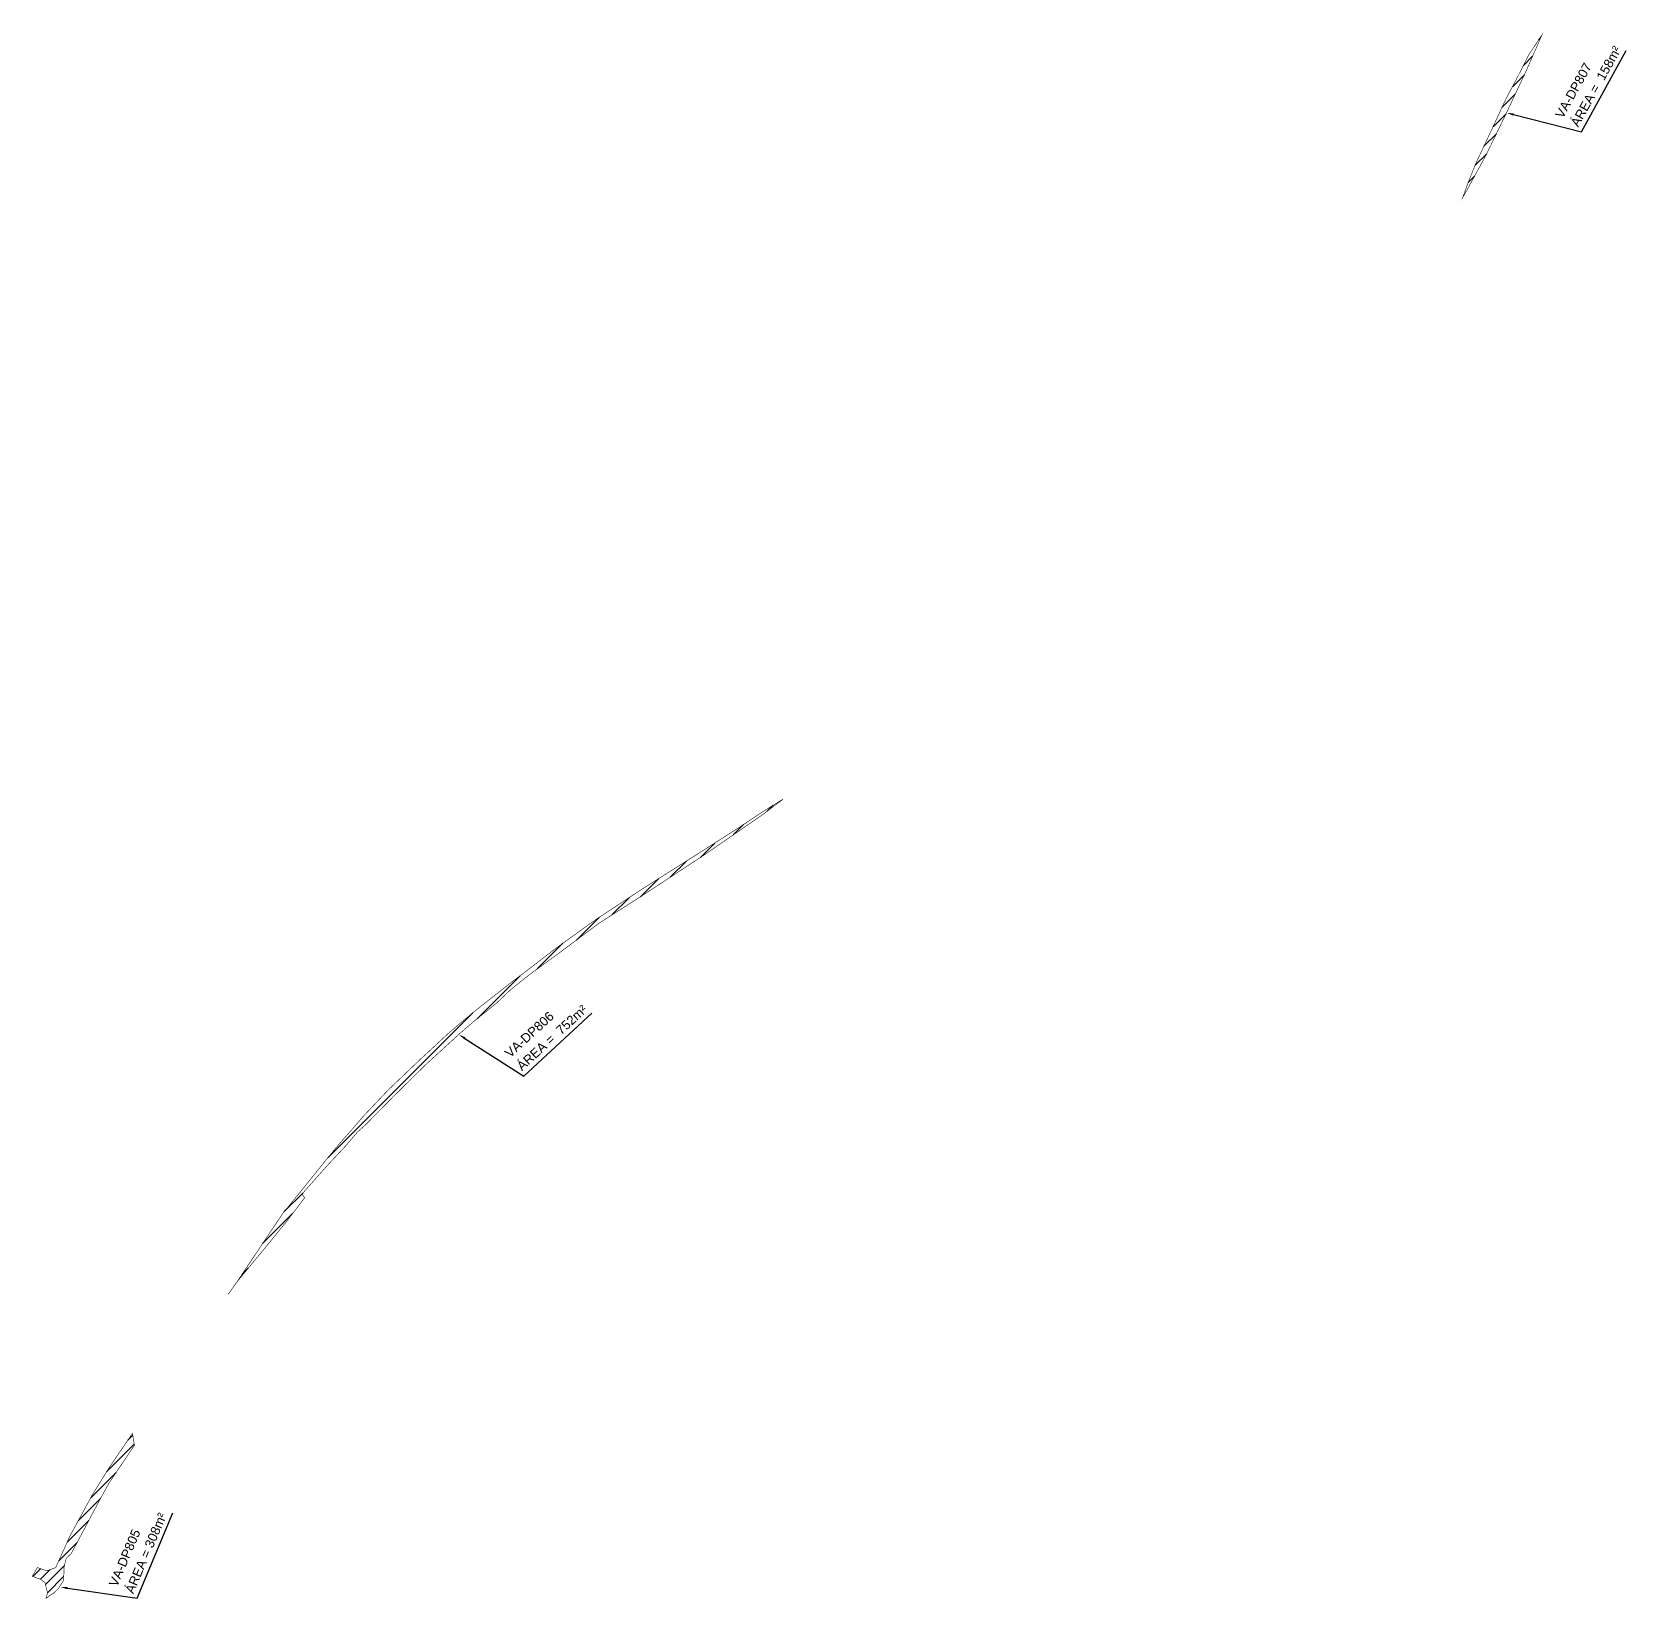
# Model space of a CAD drawing. Header units: metres. Extents: x 287051 to 328239, y 7396995 to 7466021.
# Drawn here: x 295790 to 296484, y 7459012 to 7459694 of the extents above; entities that cross this region are included whole.
import ezdxf

# ---------------------------------------------------------------- set-up
doc = ezdxf.new("R2010")
doc.units = ezdxf.units.M
doc.header["$LTSCALE"] = 10
doc.layers.add('DESAPROPRIAÇÃO', color=160, linetype='Continuous')
doc.layers.add('U-HZ-TEXTO-DESAP', color=2, linetype='Continuous')
doc.styles.add('ARIAL', font='arial.ttf')

msp = doc.modelspace()

# ---------------------------------------------------------------- hatches: boundary and pattern name
at = {"layer": 'DESAPROPRIAÇÃO', "transparency": 33554687}
h = msp.add_hatch(dxfattribs=at)
h.set_pattern_fill('ANSI31', color=256)
h.paths.add_polyline_path([(296440.19, 7459677.09), (296447.05, 7459692.78), (296441.3, 7459684.06), (296436.22, 7459674.03), (296431.41, 7459665), (296424.74, 7459650.61), (296418.17, 7459636.66), (296414.98, 7459628.63), (296412.49, 7459621.87), (296414, 7459624.52), (296422.42, 7459639.87), (296431.15, 7459657.88)])
h = msp.add_hatch(dxfattribs=at)
h.set_pattern_fill('ANSI31', color=256)
edge = h.paths.add_edge_path()
edge.add_line((296116.65, 7459360), (296107.41, 7459354.26))
edge.add_line((296107.41, 7459354.26), (296098.74, 7459348.44))
edge.add_line((296098.74, 7459348.44), (296080.4, 7459336.71))
edge.add_line((296080.4, 7459336.71), (296054.79, 7459320.52))
edge.add_line((296054.79, 7459320.52), (296035.71, 7459307.92))
edge.add_line((296035.71, 7459307.92), (296034.5, 7459307.12))
edge.add_line((296034.5, 7459307.12), (296017.12, 7459294.56))
edge.add_line((296017.12, 7459294.56), (296004.24, 7459284.65))
edge.add_line((296004.24, 7459284.65), (295997.37, 7459279.45))
edge.add_line((295997.37, 7459279.45), (295988.51, 7459272.49))
edge.add_line((295988.51, 7459272.49), (295981.79, 7459267.14))
edge.add_line((295981.79, 7459267.14), (295977.03, 7459263.21))
edge.add_line((295977.03, 7459263.21), (295971.04, 7459258.09))
edge.add_line((295971.04, 7459258.09), (295958.72, 7459246.68))
edge.add_line((295958.72, 7459246.68), (295944.75, 7459233.36))
edge.add_line((295944.75, 7459233.36), (295933.9, 7459221.89))
edge.add_line((295933.9, 7459221.89), (295929.44, 7459216.66))
edge.add_line((295929.44, 7459216.66), (295924.02, 7459210.55))
edge.add_line((295924.02, 7459210.55), (295917.5, 7459202.66))
edge.add_line((295917.5, 7459202.66), (295908.36, 7459191.28))
edge.add_line((295908.36, 7459191.28), (295907.02, 7459189.61))
edge.add_line((295907.02, 7459189.61), (295898.95, 7459179.73))
edge.add_line((295898.95, 7459179.73), (295890.34, 7459166.9))
edge.add_line((295890.34, 7459166.9), (295879.1, 7459150.06))
edge.add_line((295879.1, 7459150.06), (295875.06, 7459144.36))
edge.add_line((295875.06, 7459144.36), (295879.1, 7459150.03))
edge.add_line((295879.1, 7459150.03), (295891.18, 7459164.66))
edge.add_line((295891.18, 7459164.66), (295900.65, 7459176.28))
edge.add_line((295900.65, 7459176.28), (295908.38, 7459186.44))
edge.add_line((295908.38, 7459186.44), (295907.18, 7459188.02))
edge.add_line((295907.18, 7459188.02), (295918.48, 7459200.73))
edge.add_line((295918.48, 7459200.73), (295926.15, 7459208.9))
edge.add_line((295926.15, 7459208.9), (295931.37, 7459215.06))
edge.add_line((295931.37, 7459215.06), (295935.01, 7459218.32))
edge.add_line((295935.01, 7459218.32), (295947.07, 7459230.58))
edge.add_line((295947.07, 7459230.58), (295960.7, 7459244.02))
edge.add_line((295960.7, 7459244.02), (295972.95, 7459255.25))
edge.add_line((295972.95, 7459255.25), (295978.37, 7459260.1))
edge.add_line((295978.37, 7459260.1), (295982.57, 7459263.64))
edge.add_line((295982.57, 7459263.64), (295991.71, 7459271.01))
edge.add_line((295991.71, 7459271.01), (295998.34, 7459277.27))
edge.add_line((295998.34, 7459277.27), (296006.21, 7459283.55))
edge.add_line((296006.21, 7459283.55), (296018.63, 7459292.6))
edge.add_line((296018.63, 7459292.6), (296036.67, 7459306.07))
edge.add_line((296036.67, 7459306.07), (296055.53, 7459318.11))
edge.add_line((296055.53, 7459318.11), (296082.72, 7459335.97))
edge.add_line((296082.72, 7459335.97), (296099.43, 7459347.5))
edge.add_line((296099.43, 7459347.5), (296108.15, 7459353.53))
edge.add_line((296108.15, 7459353.53), (296116.65, 7459359.96))
h = msp.add_hatch(dxfattribs=at)
h.set_pattern_fill('ANSI31', color=256)
h.paths.add_polyline_path([(295819.06, 7459054.68), (295823.17, 7459062.15), (295834.26, 7459078.64), (295833.4, 7459083.82), (295823.25, 7459068.89), (295815.97, 7459057.13), (295806.16, 7459039.1), (295799.99, 7459025.38), (295796.16, 7459023.96), (295792.04, 7459025.39), (295789.8, 7459021.6), (295793.28, 7459020.35), (295795.29, 7459018.94), (295796.45, 7459014.31), (295795.74, 7459011.98), (295797.58, 7459013.3), (295798.94, 7459014.14), (295801.22, 7459016.4), (295803.24, 7459019.53), (295803.61, 7459023.21), (295803.58, 7459025.41), (295804.59, 7459029.49), (295806.73, 7459031.45)])

# ---------------------------------------------------------------- linework, layer by layer
at = {"layer": 'DESAPROPRIAÇÃO', "transparency": 33554687, "const_width": 0.25, "flags": 128}
for points in [[(296440.19, 7459677.09), (296447.05, 7459692.78), (296441.3, 7459684.06), (296436.22, 7459674.03), (296431.41, 7459665), (296424.74, 7459650.61), (296418.17, 7459636.66), (296414.98, 7459628.63), (296412.49, 7459621.87), (296414, 7459624.52), (296422.42, 7459639.87), (296431.15, 7459657.88), (296440.19, 7459677.09)], [(295819.06, 7459054.68), (295823.17, 7459062.15), (295834.26, 7459078.64), (295833.4, 7459083.82), (295823.25, 7459068.89), (295815.97, 7459057.13), (295806.16, 7459039.1), (295799.99, 7459025.38), (295796.16, 7459023.96), (295792.04, 7459025.39), (295789.8, 7459021.6), (295793.28, 7459020.35), (295795.29, 7459018.94), (295796.45, 7459014.31), (295795.74, 7459011.98), (295797.58, 7459013.3), (295798.94, 7459014.14), (295801.22, 7459016.4), (295803.24, 7459019.53), (295803.61, 7459023.21), (295803.58, 7459025.41), (295804.59, 7459029.49), (295806.73, 7459031.45), (295819.06, 7459054.68)]]:
    msp.add_lwpolyline(points, close=True, dxfattribs=at)
msp.add_lwpolyline([(296116.65, 7459360), (296107.41, 7459354.26), (296098.74, 7459348.44), (296080.4, 7459336.71), (296054.79, 7459320.52), (296035.71, 7459307.92), (296034.5, 7459307.12), (296017.12, 7459294.56), (296004.24, 7459284.65), (295997.37, 7459279.45), (295988.51, 7459272.49), (295981.79, 7459267.14), (295977.03, 7459263.21), (295971.04, 7459258.09), (295958.72, 7459246.68), (295944.75, 7459233.36), (295933.9, 7459221.89), (295929.44, 7459216.66), (295924.02, 7459210.55), (295917.5, 7459202.66), (295908.36, 7459191.28), (295907.02, 7459189.61), (295898.95, 7459179.73), (295890.34, 7459166.9), (295879.1, 7459150.06), (295875.06, 7459144.36), (295879.1, 7459150.03), (295891.18, 7459164.66), (295900.65, 7459176.28), (295908.38, 7459186.44), (295907.18, 7459188.02), (295918.48, 7459200.73), (295926.15, 7459208.9), (295931.37, 7459215.06), (295935.01, 7459218.32), (295947.07, 7459230.58), (295960.7, 7459244.02), (295972.95, 7459255.25), (295978.37, 7459260.1), (295982.57, 7459263.64), (295991.71, 7459271.01), (295998.34, 7459277.27), (296006.21, 7459283.55), (296018.63, 7459292.6), (296036.67, 7459306.07), (296055.53, 7459318.11), (296082.72, 7459335.97), (296099.43, 7459347.5), (296108.15, 7459353.53), (296116.65, 7459359.96)], dxfattribs=at)
at = {"layer": 'U-HZ-TEXTO-DESAP', "color": 2, "linetype": 'Continuous', "lineweight": -3, "elevation": 5}
for points in [[(296434.65, 7459658.08), (296464.28, 7459650.61), (296483.68, 7459685.97)], [(295978.11, 7459255.84), (296003.84, 7459239.37), (296033.45, 7459266.75)], [(295805.15, 7459016.48), (295835.39, 7459012.13), (295851.01, 7459049.3)]]:
    msp.add_lwpolyline(points, dxfattribs=at)
at = {"layer": 'U-HZ-TEXTO-DESAP', "color": 2, "linetype": 'Continuous', "lineweight": -3}
for points in [[(296434.53, 7459657.6, 5), (296431.74, 7459658.82, 5), (296434.77, 7459658.57, 5)], [(295977.84, 7459255.42, 5), (295975.58, 7459257.45, 5), (295978.38, 7459256.26, 5)], [(295805.07, 7459015.98, 5), (295802.18, 7459016.9, 5), (295805.22, 7459016.97, 5)]]:
    msp.add_solid(points, dxfattribs=at)

# ---------------------------------------------------------------- texts
at = {"layer": 'U-HZ-TEXTO-DESAP', "style": 'ARIAL'}
for s, rotation, p in [('ÁREA =  158m²', 60.93133, (296462.8, 7459652.35, 702)), ('VA-DP807', 60.93133, (296456.08, 7459656.06, 702)), ('VA-DP806', 42.46046, (295997.79, 7459247.12, 702)), ('ÁREA =  752m²', 42.46046, (296002.99, 7459241.48, 702)), ('ÁREA = 308m²', 66.89337, (295833.74, 7459013.7, 702)), ('VA-DP805', 66.89337, (295826.67, 7459016.69, 702))]:
    msp.add_text(s, height=4, rotation=rotation, dxfattribs=at).set_placement(p)

doc.saveas('drawing.dxf')
